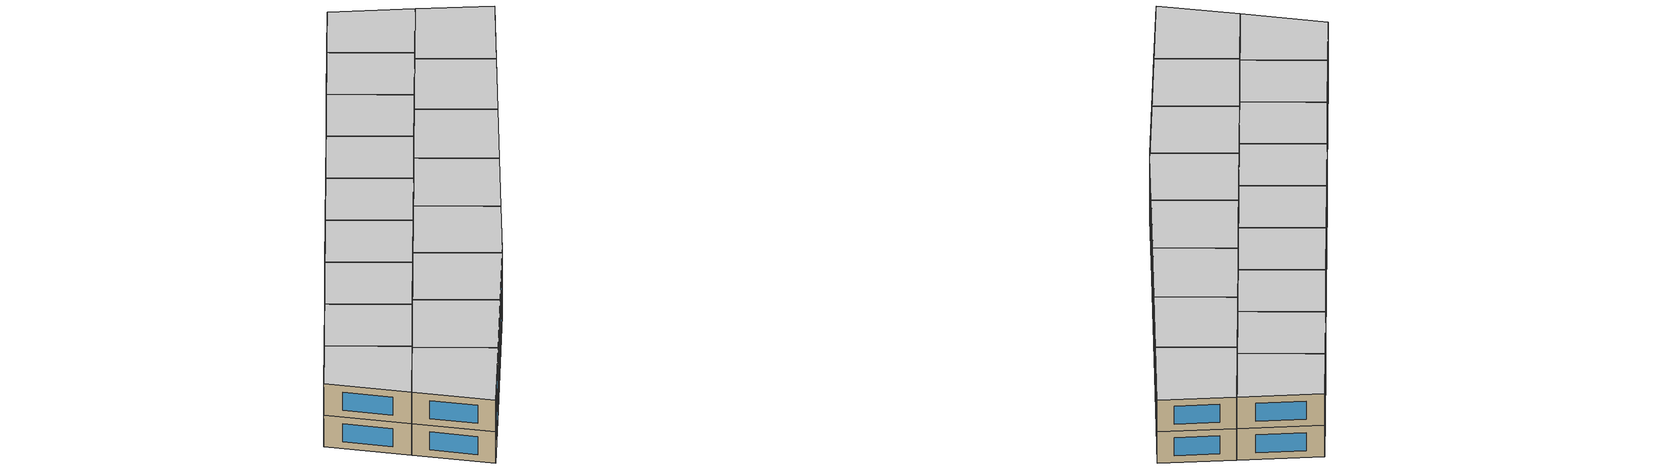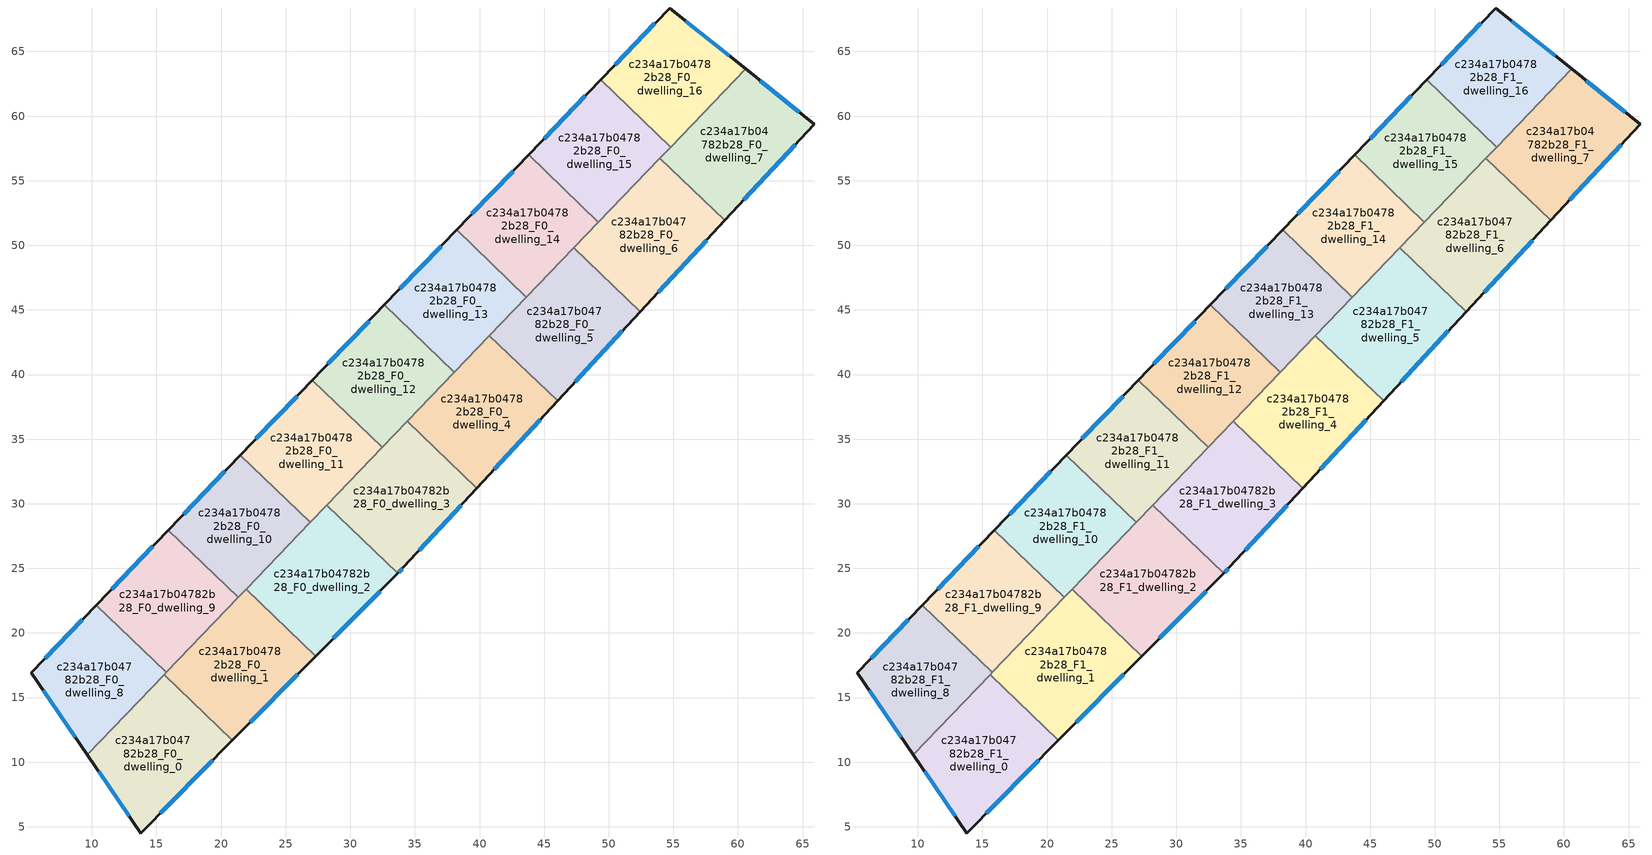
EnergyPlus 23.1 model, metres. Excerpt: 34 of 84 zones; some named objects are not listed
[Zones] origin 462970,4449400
c234a17b04782b28_F0_dwelling_0
 floor ground (EU_floor_Construction): 20.88,11.7 13.79,4.52 9.64,10.59 15.58,16.78 z0
 wall outside (EU_wall_Construction): 9.64,10.59 13.79,4.52 20.88,11.7 z0:3
 wall to c234a17b04782b28_F0_dwelling_1 (EU_wall_Construction): 20.88,11.7 15.58,16.78 z0:3
 wall to c234a17b04782b28_F0_dwelling_8 (EU_wall_Construction): 15.58,16.78 9.64,10.59 z0:3
 window (EU_Window_Construction): 15.31,6.06 19.36,10.16 / 10.53,9.29 12.9,5.82 z0.64:2.36
c234a17b04782b28_F0_dwelling_1
 floor ground (EU_floor_Construction): 27.32,18.21 20.88,11.7 15.58,16.78 21.93,23.39 z0
 wall outside (EU_wall_Construction): 20.88,11.7 27.32,18.21 z0:3
 wall to c234a17b04782b28_F0_dwelling_2 (EU_wall_Construction): 27.32,18.21 21.93,23.39 z0:3
 wall to c234a17b04782b28_F0_dwelling_9 (EU_wall_Construction): 21.33,22.77 15.76,16.96 z0:3
 wall to c234a17b04782b28_F0_dwelling_8 (EU_wall_Construction): 15.76,16.96 15.58,16.78 z0:3
 wall to c234a17b04782b28_F0_dwelling_10 (EU_wall_Construction): 21.93,23.39 21.33,22.77 z0:3
 window (EU_Window_Construction): 22.26,13.09 25.94,16.82 z0.64:2.36
c234a17b04782b28_F0_dwelling_10
 floor ground (EU_floor_Construction): 26.91,28.58 21.33,22.77 15.92,27.96 21.5,33.77 z0
 wall outside (EU_wall_Construction): 21.5,33.77 15.92,27.96 z0:3
 wall to c234a17b04782b28_F0_dwelling_9 (EU_wall_Construction): 15.92,27.96 21.33,22.77 z0:3
 wall to c234a17b04782b28_F0_dwelling_11 (EU_wall_Construction): 26.91,28.58 21.5,33.77 z0:3
 wall to c234a17b04782b28_F0_dwelling_2 (EU_wall_Construction): 21.93,23.39 26.91,28.58 z0:3
 window (EU_Window_Construction): 20.3,32.53 17.12,29.21 z0.64:2.36
c234a17b04782b28_F0_dwelling_11
 floor ground (EU_floor_Construction): 32.48,34.38 26.91,28.58 21.5,33.77 27.07,39.58 z0
 wall outside (EU_wall_Construction): 27.07,39.58 21.5,33.77 z0:3
 wall to c234a17b04782b28_F0_dwelling_12 (EU_wall_Construction): 32.48,34.38 27.07,39.58 z0:3
 wall to c234a17b04782b28_F0_dwelling_3 (EU_wall_Construction): 28.17,29.89 32.48,34.38 z0:3
 wall to c234a17b04782b28_F0_dwelling_2 (EU_wall_Construction): 26.91,28.57 28.17,29.89 z0:3
 window (EU_Window_Construction): 25.88,38.33 22.69,35.01 z0.64:2.36
c234a17b04782b28_F0_dwelling_12
 floor ground (EU_floor_Construction): 38.06,40.19 32.48,34.38 27.07,39.58 32.65,45.38 z0
 wall outside (EU_wall_Construction): 32.65,45.38 27.07,39.58 z0:3
 wall to c234a17b04782b28_F0_dwelling_13 (EU_wall_Construction): 38.06,40.19 32.65,45.38 z0:3
 wall to c234a17b04782b28_F0_dwelling_4 (EU_wall_Construction): 34.4,36.38 38.06,40.19 z0:3
 wall to c234a17b04782b28_F0_dwelling_3 (EU_wall_Construction): 32.48,34.38 34.4,36.38 z0:3
 window (EU_Window_Construction): 31.45,44.14 28.26,40.82 z0.64:2.36
c234a17b04782b28_F0_dwelling_13
 floor ground (EU_floor_Construction): 43.63,45.99 38.06,40.19 32.65,45.38 38.22,51.19 z0
 wall outside (EU_wall_Construction): 38.22,51.19 32.65,45.38 z0:3
 wall to c234a17b04782b28_F0_dwelling_14 (EU_wall_Construction): 43.63,45.99 38.22,51.19 z0:3
 wall to c234a17b04782b28_F0_dwelling_5 (EU_wall_Construction): 40.77,43.01 43.63,45.99 z0:3
 wall to c234a17b04782b28_F0_dwelling_4 (EU_wall_Construction): 38.06,40.19 40.77,43.01 z0:3
 window (EU_Window_Construction): 37.03,49.94 33.84,46.63 z0.64:2.36
c234a17b04782b28_F0_dwelling_14
 floor ground (EU_floor_Construction): 49.21,51.8 43.63,45.99 38.22,51.19 43.79,56.99 z0
 wall outside (EU_wall_Construction): 43.79,56.99 38.22,51.19 z0:3
 wall to c234a17b04782b28_F0_dwelling_15 (EU_wall_Construction): 49.21,51.8 43.79,56.99 z0:3
 wall to c234a17b04782b28_F0_dwelling_6 (EU_wall_Construction): 47.28,49.8 49.21,51.8 z0:3
 wall to c234a17b04782b28_F0_dwelling_5 (EU_wall_Construction): 43.63,45.99 47.28,49.8 z0:3
 window (EU_Window_Construction): 42.6,55.75 39.41,52.43 z0.64:2.36
c234a17b04782b28_F0_dwelling_15
 floor ground (EU_floor_Construction): 54.78,57.61 49.21,51.8 43.79,56.99 49.37,62.8 z0
 wall outside (EU_wall_Construction): 49.37,62.8 43.79,56.99 z0:3
 wall to c234a17b04782b28_F0_dwelling_16 (EU_wall_Construction): 54.78,57.61 49.37,62.8 z0:3
 wall to c234a17b04782b28_F0_dwelling_7 (EU_wall_Construction): 53.96,56.75 54.78,57.61 z0:3
 wall to c234a17b04782b28_F0_dwelling_6 (EU_wall_Construction): 49.21,51.8 53.95,56.75 z0:3
 window (EU_Window_Construction): 48.18,61.56 44.99,58.24 z0.64:2.36
c234a17b04782b28_F0_dwelling_16
 floor ground (EU_floor_Construction): 60.59,63.65 54.78,57.61 49.37,62.8 54.71,68.37 z0
 wall outside (EU_wall_Construction): 60.59,63.65 54.71,68.37 49.37,62.8 z0:3
 wall to c234a17b04782b28_F0_dwelling_7 (EU_wall_Construction): 54.78,57.61 60.59,63.65 z0:3
 window (EU_Window_Construction): 53.57,67.17 50.51,63.99 / 59.33,64.66 55.97,67.36 z0.64:2.36
c234a17b04782b28_F0_dwelling_2
 floor ground (EU_floor_Construction): 33.66,24.62 27.32,18.21 21.93,23.39 28.17,29.89 z0
 wall outside (EU_wall_Construction): 27.32,18.21 33.66,24.62 z0:3
 wall to c234a17b04782b28_F0_dwelling_3 (EU_wall_Construction): 33.66,24.62 28.17,29.89 z0:3
 window (EU_Window_Construction): 28.68,19.59 32.3,23.25 z0.64:2.36
c234a17b04782b28_F0_dwelling_3
 floor ground (EU_floor_Construction): 39.79,31.21 34.11,25.08 33.66,24.62 28.17,29.89 34.4,36.38 z0
 wall outside (EU_wall_Construction): 33.66,24.62 34.11,25.08 39.79,31.21 z0:3
 wall to c234a17b04782b28_F0_dwelling_4 (EU_wall_Construction): 39.79,31.21 34.4,36.38 z0:3
 window (EU_Window_Construction): 33.75,24.72 34.01,24.98 / 35.32,26.39 38.57,29.9 z0.64:2.36
c234a17b04782b28_F0_dwelling_4
 floor ground (EU_floor_Construction): 46.04,37.96 39.79,31.21 34.4,36.38 40.77,43.01 z0
 wall outside (EU_wall_Construction): 39.79,31.21 46.04,37.96 z0:3
 wall to c234a17b04782b28_F0_dwelling_5 (EU_wall_Construction): 46.04,37.96 40.77,43.01 z0:3
 window (EU_Window_Construction): 41.13,32.65 44.7,36.51 z0.64:2.36
c234a17b04782b28_F0_dwelling_5
 floor ground (EU_floor_Construction): 52.43,44.86 46.04,37.96 40.77,43.01 47.28,49.8 z0
 wall outside (EU_wall_Construction): 46.04,37.96 52.43,44.86 z0:3
 wall to c234a17b04782b28_F0_dwelling_6 (EU_wall_Construction): 52.43,44.86 47.28,49.8 z0:3
 window (EU_Window_Construction): 47.41,39.43 51.06,43.38 z0.64:2.36
c234a17b04782b28_F0_dwelling_6
 floor ground (EU_floor_Construction): 58.98,51.92 52.43,44.86 47.28,49.8 53.96,56.75 z0
 wall outside (EU_wall_Construction): 52.43,44.86 58.98,51.92 z0:3
 wall to c234a17b04782b28_F0_dwelling_7 (EU_wall_Construction): 58.98,51.92 53.96,56.75 z0:3
 window (EU_Window_Construction): 53.83,46.37 57.58,50.41 z0.64:2.36
c234a17b04782b28_F0_dwelling_7
 floor ground (EU_floor_Construction): 65.9,59.39 58.98,51.92 53.96,56.75 60.59,63.65 z0
 wall outside (EU_wall_Construction): 58.98,51.92 65.9,59.39 60.59,63.65 z0:3
 window (EU_Window_Construction): 64.76,60.3 61.72,62.74 / 60.46,53.52 64.42,57.79 z0.64:2.36
c234a17b04782b28_F0_dwelling_8
 floor ground (EU_floor_Construction): 15.76,16.96 9.64,10.59 5.31,16.92 10.35,22.16 z0
 wall outside (EU_wall_Construction): 10.35,22.16 5.31,16.92 9.64,10.59 z0:3
 wall to c234a17b04782b28_F0_dwelling_9 (EU_wall_Construction): 15.76,16.96 10.35,22.16 z0:3
 window (EU_Window_Construction): 6.24,15.56 8.71,11.95 / 9.27,21.03 6.39,18.04 z0.64:2.36
c234a17b04782b28_F0_dwelling_9
 floor ground (EU_floor_Construction): 21.33,22.77 15.76,16.96 10.35,22.16 15.92,27.96 z0
 wall outside (EU_wall_Construction): 15.92,27.96 10.35,22.16 z0:3
 window (EU_Window_Construction): 14.73,26.72 11.54,23.4 z0.64:2.36
c234a17b04782b28_F1_dwelling_0
 floor to c234a17b04782b28_F0_dwelling_0 (EU_floor_Construction): 20.88,11.7 13.79,4.52 9.64,10.59 15.58,16.78 z3
 wall outside (EU_wall_Construction): 9.64,10.59 13.79,4.52 20.88,11.7 z3:6
 wall to c234a17b04782b28_F1_dwelling_1 (EU_wall_Construction): 20.88,11.7 15.58,16.78 z3:6
 wall to c234a17b04782b28_F1_dwelling_8 (EU_wall_Construction): 15.58,16.78 9.64,10.59 z3:6
 window (EU_Window_Construction): 15.31,6.06 19.36,10.16 / 10.53,9.29 12.9,5.82 z3.64:5.36
 ceiling to c234a17b04782b28_F2_dwelling_0 (EU_floor_Construction): 13.79,4.52 20.88,11.7 15.58,16.78 9.64,10.59 z6
c234a17b04782b28_F1_dwelling_1
 floor to c234a17b04782b28_F0_dwelling_1 (EU_floor_Construction): 27.32,18.21 20.88,11.7 15.58,16.78 21.93,23.39 z3
 wall outside (EU_wall_Construction): 20.88,11.7 27.32,18.21 z3:6
 wall to c234a17b04782b28_F1_dwelling_2 (EU_wall_Construction): 27.32,18.21 21.93,23.39 z3:6
 wall to c234a17b04782b28_F1_dwelling_9 (EU_wall_Construction): 21.33,22.77 15.76,16.96 z3:6
 wall to c234a17b04782b28_F1_dwelling_8 (EU_wall_Construction): 15.76,16.96 15.58,16.78 z3:6
 wall to c234a17b04782b28_F1_dwelling_10 (EU_wall_Construction): 21.93,23.39 21.33,22.77 z3:6
 window (EU_Window_Construction): 22.26,13.09 25.94,16.82 z3.64:5.36
 ceiling to c234a17b04782b28_F2_dwelling_1 (EU_floor_Construction): 20.88,11.7 27.32,18.21 21.93,23.39 15.58,16.78 z6
c234a17b04782b28_F1_dwelling_10
 floor to c234a17b04782b28_F0_dwelling_10 (EU_floor_Construction): 26.91,28.58 21.33,22.77 15.92,27.96 21.5,33.77 z3
 wall outside (EU_wall_Construction): 21.5,33.77 15.92,27.96 z3:6
 wall to c234a17b04782b28_F1_dwelling_9 (EU_wall_Construction): 15.92,27.96 21.33,22.77 z3:6
 wall to c234a17b04782b28_F1_dwelling_11 (EU_wall_Construction): 26.91,28.58 21.5,33.77 z3:6
 wall to c234a17b04782b28_F1_dwelling_2 (EU_wall_Construction): 21.93,23.39 26.91,28.58 z3:6
 window (EU_Window_Construction): 20.3,32.53 17.12,29.21 z3.64:5.36
 ceiling to c234a17b04782b28_F2_dwelling_10 (EU_floor_Construction): 21.33,22.77 26.91,28.58 21.5,33.77 15.92,27.96 z6
c234a17b04782b28_F1_dwelling_11
 floor to c234a17b04782b28_F0_dwelling_11 (EU_floor_Construction): 32.48,34.38 26.91,28.58 21.5,33.77 27.07,39.58 z3
 wall outside (EU_wall_Construction): 27.07,39.58 21.5,33.77 z3:6
 wall to c234a17b04782b28_F1_dwelling_12 (EU_wall_Construction): 32.48,34.38 27.07,39.58 z3:6
 wall to c234a17b04782b28_F1_dwelling_3 (EU_wall_Construction): 28.17,29.89 32.48,34.38 z3:6
 wall to c234a17b04782b28_F1_dwelling_2 (EU_wall_Construction): 26.91,28.57 28.17,29.89 z3:6
 window (EU_Window_Construction): 25.88,38.33 22.69,35.01 z3.64:5.36
 ceiling to c234a17b04782b28_F2_dwelling_11 (EU_floor_Construction): 26.91,28.58 32.48,34.38 27.07,39.58 21.5,33.77 z6
c234a17b04782b28_F1_dwelling_12
 floor to c234a17b04782b28_F0_dwelling_12 (EU_floor_Construction): 38.06,40.19 32.48,34.38 27.07,39.58 32.65,45.38 z3
 wall outside (EU_wall_Construction): 32.65,45.38 27.07,39.58 z3:6
 wall to c234a17b04782b28_F1_dwelling_13 (EU_wall_Construction): 38.06,40.19 32.65,45.38 z3:6
 wall to c234a17b04782b28_F1_dwelling_4 (EU_wall_Construction): 34.4,36.38 38.06,40.19 z3:6
 wall to c234a17b04782b28_F1_dwelling_3 (EU_wall_Construction): 32.48,34.38 34.4,36.38 z3:6
 window (EU_Window_Construction): 31.45,44.14 28.26,40.82 z3.64:5.36
 ceiling to c234a17b04782b28_F2_dwelling_12 (EU_floor_Construction): 32.48,34.38 38.06,40.19 32.65,45.38 27.07,39.58 z6
c234a17b04782b28_F1_dwelling_13
 floor to c234a17b04782b28_F0_dwelling_13 (EU_floor_Construction): 43.63,45.99 38.06,40.19 32.65,45.38 38.22,51.19 z3
 wall outside (EU_wall_Construction): 38.22,51.19 32.65,45.38 z3:6
 wall to c234a17b04782b28_F1_dwelling_14 (EU_wall_Construction): 43.63,45.99 38.22,51.19 z3:6
 wall to c234a17b04782b28_F1_dwelling_5 (EU_wall_Construction): 40.77,43.01 43.63,45.99 z3:6
 wall to c234a17b04782b28_F1_dwelling_4 (EU_wall_Construction): 38.06,40.19 40.77,43.01 z3:6
 window (EU_Window_Construction): 37.03,49.94 33.84,46.63 z3.64:5.36
 ceiling to c234a17b04782b28_F2_dwelling_13 (EU_floor_Construction): 38.06,40.19 43.63,45.99 38.22,51.19 32.65,45.38 z6
c234a17b04782b28_F1_dwelling_14
 floor to c234a17b04782b28_F0_dwelling_14 (EU_floor_Construction): 49.21,51.8 43.63,45.99 38.22,51.19 43.79,56.99 z3
 wall outside (EU_wall_Construction): 43.79,56.99 38.22,51.19 z3:6
 wall to c234a17b04782b28_F1_dwelling_15 (EU_wall_Construction): 49.21,51.8 43.79,56.99 z3:6
 wall to c234a17b04782b28_F1_dwelling_6 (EU_wall_Construction): 47.28,49.8 49.21,51.8 z3:6
 wall to c234a17b04782b28_F1_dwelling_5 (EU_wall_Construction): 43.63,45.99 47.28,49.8 z3:6
 window (EU_Window_Construction): 42.6,55.75 39.41,52.43 z3.64:5.36
 ceiling to c234a17b04782b28_F2_dwelling_14 (EU_floor_Construction): 43.63,45.99 49.21,51.8 43.79,56.99 38.22,51.19 z6
c234a17b04782b28_F1_dwelling_15
 floor to c234a17b04782b28_F0_dwelling_15 (EU_floor_Construction): 54.78,57.61 49.21,51.8 43.79,56.99 49.37,62.8 z3
 wall outside (EU_wall_Construction): 49.37,62.8 43.79,56.99 z3:6
 wall to c234a17b04782b28_F1_dwelling_16 (EU_wall_Construction): 54.78,57.61 49.37,62.8 z3:6
 wall to c234a17b04782b28_F1_dwelling_7 (EU_wall_Construction): 53.96,56.75 54.78,57.61 z3:6
 wall to c234a17b04782b28_F1_dwelling_6 (EU_wall_Construction): 49.21,51.8 53.95,56.75 z3:6
 window (EU_Window_Construction): 48.18,61.56 44.99,58.24 z3.64:5.36
 ceiling to c234a17b04782b28_F2_dwelling_15 (EU_floor_Construction): 49.21,51.8 54.78,57.61 49.37,62.8 43.79,56.99 z6
c234a17b04782b28_F1_dwelling_16
 floor to c234a17b04782b28_F0_dwelling_16 (EU_floor_Construction): 60.59,63.65 54.78,57.61 49.37,62.8 54.71,68.37 z3
 wall outside (EU_wall_Construction): 60.59,63.65 54.71,68.37 49.37,62.8 z3:6
 wall to c234a17b04782b28_F1_dwelling_7 (EU_wall_Construction): 54.78,57.61 60.59,63.65 z3:6
 window (EU_Window_Construction): 53.57,67.17 50.51,63.99 / 59.33,64.66 55.97,67.36 z3.64:5.36
 ceiling to c234a17b04782b28_F2_dwelling_16 (EU_floor_Construction): 54.78,57.61 60.59,63.65 54.71,68.37 49.37,62.8 z6
c234a17b04782b28_F1_dwelling_2
 floor to c234a17b04782b28_F0_dwelling_2 (EU_floor_Construction): 33.66,24.62 27.32,18.21 21.93,23.39 28.17,29.89 z3
 wall outside (EU_wall_Construction): 27.32,18.21 33.66,24.62 z3:6
 wall to c234a17b04782b28_F1_dwelling_3 (EU_wall_Construction): 33.66,24.62 28.17,29.89 z3:6
 window (EU_Window_Construction): 28.68,19.59 32.3,23.25 z3.64:5.36
 ceiling to c234a17b04782b28_F2_dwelling_2 (EU_floor_Construction): 27.32,18.21 33.66,24.62 28.17,29.89 21.93,23.39 z6
c234a17b04782b28_F1_dwelling_3
 floor to c234a17b04782b28_F0_dwelling_3 (EU_floor_Construction): 39.79,31.21 34.11,25.08 33.66,24.62 28.17,29.89 34.4,36.38 z3
 wall outside (EU_wall_Construction): 33.66,24.62 34.11,25.08 39.79,31.21 z3:6
 wall to c234a17b04782b28_F1_dwelling_4 (EU_wall_Construction): 39.79,31.21 34.4,36.38 z3:6
 window (EU_Window_Construction): 33.75,24.72 34.01,24.98 / 35.32,26.39 38.57,29.9 z3.64:5.36
 ceiling to c234a17b04782b28_F2_dwelling_3 (EU_floor_Construction): 34.11,25.08 39.79,31.21 34.4,36.38 28.17,29.89 33.66,24.62 z6
c234a17b04782b28_F1_dwelling_4
 floor to c234a17b04782b28_F0_dwelling_4 (EU_floor_Construction): 46.04,37.96 39.79,31.21 34.4,36.38 40.77,43.01 z3
 wall outside (EU_wall_Construction): 39.79,31.21 46.04,37.96 z3:6
 wall to c234a17b04782b28_F1_dwelling_5 (EU_wall_Construction): 46.04,37.96 40.77,43.01 z3:6
 window (EU_Window_Construction): 41.13,32.65 44.7,36.51 z3.64:5.36
 ceiling to c234a17b04782b28_F2_dwelling_4 (EU_floor_Construction): 39.79,31.21 46.04,37.96 40.77,43.01 34.4,36.38 z6
c234a17b04782b28_F1_dwelling_5
 floor to c234a17b04782b28_F0_dwelling_5 (EU_floor_Construction): 52.43,44.86 46.04,37.96 40.77,43.01 47.28,49.8 z3
 wall outside (EU_wall_Construction): 46.04,37.96 52.43,44.86 z3:6
 wall to c234a17b04782b28_F1_dwelling_6 (EU_wall_Construction): 52.43,44.86 47.28,49.8 z3:6
 window (EU_Window_Construction): 47.41,39.43 51.06,43.38 z3.64:5.36
 ceiling to c234a17b04782b28_F2_dwelling_5 (EU_floor_Construction): 46.04,37.96 52.43,44.86 47.28,49.8 40.77,43.01 z6
c234a17b04782b28_F1_dwelling_6
 floor to c234a17b04782b28_F0_dwelling_6 (EU_floor_Construction): 58.98,51.92 52.43,44.86 47.28,49.8 53.96,56.75 z3
 wall outside (EU_wall_Construction): 52.43,44.86 58.98,51.92 z3:6
 wall to c234a17b04782b28_F1_dwelling_7 (EU_wall_Construction): 58.98,51.92 53.96,56.75 z3:6
 window (EU_Window_Construction): 53.83,46.37 57.58,50.41 z3.64:5.36
 ceiling to c234a17b04782b28_F2_dwelling_6 (EU_floor_Construction): 52.43,44.86 58.98,51.92 53.96,56.75 47.28,49.8 z6
c234a17b04782b28_F1_dwelling_7
 floor to c234a17b04782b28_F0_dwelling_7 (EU_floor_Construction): 65.9,59.39 58.98,51.92 53.96,56.75 60.59,63.65 z3
 wall outside (EU_wall_Construction): 58.98,51.92 65.9,59.39 60.59,63.65 z3:6
 window (EU_Window_Construction): 64.76,60.3 61.72,62.74 / 60.46,53.52 64.42,57.79 z3.64:5.36
 ceiling to c234a17b04782b28_F2_dwelling_7 (EU_floor_Construction): 58.98,51.92 65.9,59.39 60.59,63.65 53.96,56.75 z6
c234a17b04782b28_F1_dwelling_8
 floor to c234a17b04782b28_F0_dwelling_8 (EU_floor_Construction): 15.76,16.96 9.64,10.59 5.31,16.92 10.35,22.16 z3
 wall outside (EU_wall_Construction): 10.35,22.16 5.31,16.92 9.64,10.59 z3:6
 wall to c234a17b04782b28_F1_dwelling_9 (EU_wall_Construction): 15.76,16.96 10.35,22.16 z3:6
 window (EU_Window_Construction): 6.24,15.56 8.71,11.95 / 9.27,21.03 6.39,18.04 z3.64:5.36
 ceiling to c234a17b04782b28_F2_dwelling_8 (EU_floor_Construction): 9.64,10.59 15.76,16.96 10.35,22.16 5.31,16.92 z6
c234a17b04782b28_F1_dwelling_9
 floor to c234a17b04782b28_F0_dwelling_9 (EU_floor_Construction): 21.33,22.77 15.76,16.96 10.35,22.16 15.92,27.96 z3
 wall outside (EU_wall_Construction): 15.92,27.96 10.35,22.16 z3:6
 window (EU_Window_Construction): 14.73,26.72 11.54,23.4 z3.64:5.36
 ceiling to c234a17b04782b28_F2_dwelling_9 (EU_floor_Construction): 15.76,16.96 21.33,22.77 15.92,27.96 10.35,22.16 z6
[Building]
EU S2 Campaign: North Axis=0; Terrain=City; Solar Distribution=FullExterior
[Site:Location]
Yerevan-Zvartnots.Intl.AP: Latitude=40.15; Longitude=44.383; Time Zone=4; Elevation=854
[SizingPeriod:WeatherFileDays]
AnnualSizingPeriod: Begin Month=1; Begin Day of Month=1; End Month=12; End Day of Month=31; Day of Week for Start Day=Monday; Use Weather File Daylight Saving Period=No; Use Weather File Rain and Snow Indicators=No
[MATERIAL]
EU_InternalMass_Material: Roughness=MediumRough; Thickness=0.1; Conductivity=1; Density=1800; Specific Heat=900; Thermal Absorptance=0.9; Solar Absorptance=0.7; Visible Absorptance=0.7
[MATERIAL:NOMASS] Roughness=MediumRough; Thermal Absorptance=0.9; Solar Absorptance=0.7; Visible Absorptance=0.7
Name | Thermal Resistance
EU_wall_NoMass | 1.05043
EU_floor_NoMass | 0.478065
[WINDOWMATERIAL:SIMPLEGLAZINGSYSTEM]
EU_Window_SimpleGlazing: UFactor=2.5566; Solar Heat Gain Coefficient=0.75; Visible Transmittance=0.75
[CONSTRUCTION]
EU_wall_Construction: EU_wall_NoMass
EU_floor_Construction: EU_floor_NoMass
EU_Window_Construction: EU_Window_SimpleGlazing
EU_InternalMass_Construction: EU_InternalMass_Material
[ZONE] Type=1; Multiplier=1; Ceiling Height=autocalculate; Floor Area=autocalculate; Part of Total Floor Area=Yes
Name | Volume
c234a17b04782b28_F0_dwelling_0; c234a17b04782b28_F1_dwelling_0 | 203.754
c234a17b04782b28_F0_dwelling_1; c234a17b04782b28_F1_dwelling_1 | 203.744
c234a17b04782b28_F0_dwelling_10; c234a17b04782b28_F1_dwelling_10; c234a17b04782b28_F0_dwelling_15; c234a17b04782b28_F1_dwelling_15 | 181.117
c234a17b04782b28_F0_dwelling_11; c234a17b04782b28_F1_dwelling_11; c234a17b04782b28_F0_dwelling_12; c234a17b04782b28_F1_dwelling_12 | 181.118
c234a17b04782b28_F0_dwelling_13; c234a17b04782b28_F1_dwelling_13 | 181.135
c234a17b04782b28_F0_dwelling_14; c234a17b04782b28_F1_dwelling_14; c234a17b04782b28_F0_dwelling_9; c234a17b04782b28_F1_dwelling_9 | 181.119
c234a17b04782b28_F0_dwelling_16; c234a17b04782b28_F1_dwelling_16; c234a17b04782b28_F0_dwelling_8; c234a17b04782b28_F1_dwelling_8 | 181.127
c234a17b04782b28_F0_dwelling_2; c234a17b04782b28_F1_dwelling_2 | 203.778
c234a17b04782b28_F0_dwelling_3; c234a17b04782b28_F1_dwelling_3 | 203.737
c234a17b04782b28_F0_dwelling_4; c234a17b04782b28_F1_dwelling_4 | 203.74
c234a17b04782b28_F0_dwelling_5; c234a17b04782b28_F1_dwelling_5 | 203.725
c234a17b04782b28_F0_dwelling_6; c234a17b04782b28_F1_dwelling_6 | 203.745
c234a17b04782b28_F0_dwelling_7; c234a17b04782b28_F1_dwelling_7 | 203.758
[INTERNALMASS] Construction=EU_InternalMass_Construction
Name | Zone or ZoneList | Surface Area
c234a17b04782b28_F0_dwelling_0_EU_InternalMass | c234a17b04782b28_F0_dwelling_0 | 67.9181
c234a17b04782b28_F0_dwelling_1_EU_InternalMass | c234a17b04782b28_F0_dwelling_1 | 67.9149
c234a17b04782b28_F0_dwelling_2_EU_InternalMass | c234a17b04782b28_F0_dwelling_2 | 67.9259
c234a17b04782b28_F0_dwelling_3_EU_InternalMass | c234a17b04782b28_F0_dwelling_3 | 67.9124
c234a17b04782b28_F0_dwelling_4_EU_InternalMass | c234a17b04782b28_F0_dwelling_4 | 67.9133
c234a17b04782b28_F0_dwelling_5_EU_InternalMass | c234a17b04782b28_F0_dwelling_5 | 67.9083
c234a17b04782b28_F0_dwelling_6_EU_InternalMass | c234a17b04782b28_F0_dwelling_6 | 67.9153
c234a17b04782b28_F0_dwelling_7_EU_InternalMass | c234a17b04782b28_F0_dwelling_7 | 67.9191
c234a17b04782b28_F0_dwelling_8_EU_InternalMass | c234a17b04782b28_F0_dwelling_8 | 60.3756
c234a17b04782b28_F0_dwelling_9_EU_InternalMass | c234a17b04782b28_F0_dwelling_9 | 60.3729
c234a17b04782b28_F0_dwelling_10_EU_InternalMass | c234a17b04782b28_F0_dwelling_10 | 60.3725
c234a17b04782b28_F0_dwelling_11_EU_InternalMass | c234a17b04782b28_F0_dwelling_11 | 60.3725
c234a17b04782b28_F0_dwelling_12_EU_InternalMass | c234a17b04782b28_F0_dwelling_12 | 60.3729
c234a17b04782b28_F0_dwelling_13_EU_InternalMass | c234a17b04782b28_F0_dwelling_13 | 60.3784
c234a17b04782b28_F0_dwelling_14_EU_InternalMass | c234a17b04782b28_F0_dwelling_14 | 60.3729
c234a17b04782b28_F0_dwelling_15_EU_InternalMass | c234a17b04782b28_F0_dwelling_15 | 60.3726
c234a17b04782b28_F0_dwelling_16_EU_InternalMass | c234a17b04782b28_F0_dwelling_16 | 60.3758
c234a17b04782b28_F1_dwelling_0_EU_InternalMass | c234a17b04782b28_F1_dwelling_0 | 67.9181
c234a17b04782b28_F1_dwelling_1_EU_InternalMass | c234a17b04782b28_F1_dwelling_1 | 67.9149
c234a17b04782b28_F1_dwelling_2_EU_InternalMass | c234a17b04782b28_F1_dwelling_2 | 67.9259
c234a17b04782b28_F1_dwelling_3_EU_InternalMass | c234a17b04782b28_F1_dwelling_3 | 67.9124
c234a17b04782b28_F1_dwelling_4_EU_InternalMass | c234a17b04782b28_F1_dwelling_4 | 67.9133
c234a17b04782b28_F1_dwelling_5_EU_InternalMass | c234a17b04782b28_F1_dwelling_5 | 67.9083
c234a17b04782b28_F1_dwelling_6_EU_InternalMass | c234a17b04782b28_F1_dwelling_6 | 67.9153
c234a17b04782b28_F1_dwelling_7_EU_InternalMass | c234a17b04782b28_F1_dwelling_7 | 67.9191
c234a17b04782b28_F1_dwelling_8_EU_InternalMass | c234a17b04782b28_F1_dwelling_8 | 60.3756
c234a17b04782b28_F1_dwelling_9_EU_InternalMass | c234a17b04782b28_F1_dwelling_9 | 60.3729
c234a17b04782b28_F1_dwelling_10_EU_InternalMass | c234a17b04782b28_F1_dwelling_10 | 60.3725
c234a17b04782b28_F1_dwelling_11_EU_InternalMass | c234a17b04782b28_F1_dwelling_11 | 60.3725
c234a17b04782b28_F1_dwelling_12_EU_InternalMass | c234a17b04782b28_F1_dwelling_12 | 60.3729
c234a17b04782b28_F1_dwelling_13_EU_InternalMass | c234a17b04782b28_F1_dwelling_13 | 60.3784
c234a17b04782b28_F1_dwelling_14_EU_InternalMass | c234a17b04782b28_F1_dwelling_14 | 60.3729
c234a17b04782b28_F1_dwelling_15_EU_InternalMass | c234a17b04782b28_F1_dwelling_15 | 60.3726
c234a17b04782b28_F1_dwelling_16_EU_InternalMass | c234a17b04782b28_F1_dwelling_16 | 60.3758
[OTHEREQUIPMENT] Fuel Type=Electricity; Design Level Calculation Method=Watts/Area; Power per Zone Floor Area=1; Fraction Latent=0; Fraction Radiant=0; Fraction Lost=0; Carbon Dioxide Generation Rate=0; EndUse Subcategory=EU_Step8_InternalGains
Name | Zone or ZoneList or Space or SpaceList | Schedule
EU_Step8_InternalGain_c234a17b04782b28_F0_dwelling_0_f000 | c234a17b04782b28_F0_dwelling_0 | EU_Step8_GainSchedule_c234a17b04782b28_F0_dwelling_0_f000
EU_Step8_InternalGain_c234a17b04782b28_F0_dwelling_1_f000 | c234a17b04782b28_F0_dwelling_1 | EU_Step8_GainSchedule_c234a17b04782b28_F0_dwelling_1_f000
EU_Step8_InternalGain_c234a17b04782b28_F0_dwelling_2_f000 | c234a17b04782b28_F0_dwelling_2 | EU_Step8_GainSchedule_c234a17b04782b28_F0_dwelling_2_f000
EU_Step8_InternalGain_c234a17b04782b28_F0_dwelling_3_f000 | c234a17b04782b28_F0_dwelling_3 | EU_Step8_GainSchedule_c234a17b04782b28_F0_dwelling_3_f000
EU_Step8_InternalGain_c234a17b04782b28_F0_dwelling_4_f000 | c234a17b04782b28_F0_dwelling_4 | EU_Step8_GainSchedule_c234a17b04782b28_F0_dwelling_4_f000
EU_Step8_InternalGain_c234a17b04782b28_F0_dwelling_5_f000 | c234a17b04782b28_F0_dwelling_5 | EU_Step8_GainSchedule_c234a17b04782b28_F0_dwelling_5_f000
EU_Step8_InternalGain_c234a17b04782b28_F0_dwelling_6_f000 | c234a17b04782b28_F0_dwelling_6 | EU_Step8_GainSchedule_c234a17b04782b28_F0_dwelling_6_f000
EU_Step8_InternalGain_c234a17b04782b28_F0_dwelling_7_f000 | c234a17b04782b28_F0_dwelling_7 | EU_Step8_GainSchedule_c234a17b04782b28_F0_dwelling_7_f000
EU_Step8_InternalGain_c234a17b04782b28_F0_dwelling_8_f000 | c234a17b04782b28_F0_dwelling_8 | EU_Step8_GainSchedule_c234a17b04782b28_F0_dwelling_8_f000
EU_Step8_InternalGain_c234a17b04782b28_F0_dwelling_9_f000 | c234a17b04782b28_F0_dwelling_9 | EU_Step8_GainSchedule_c234a17b04782b28_F0_dwelling_9_f000
EU_Step8_InternalGain_c234a17b04782b28_F0_dwelling_10_f000 | c234a17b04782b28_F0_dwelling_10 | EU_Step8_GainSchedule_c234a17b04782b28_F0_dwelling_10_f000
EU_Step8_InternalGain_c234a17b04782b28_F0_dwelling_11_f000 | c234a17b04782b28_F0_dwelling_11 | EU_Step8_GainSchedule_c234a17b04782b28_F0_dwelling_11_f000
EU_Step8_InternalGain_c234a17b04782b28_F0_dwelling_12_f000 | c234a17b04782b28_F0_dwelling_12 | EU_Step8_GainSchedule_c234a17b04782b28_F0_dwelling_12_f000
EU_Step8_InternalGain_c234a17b04782b28_F0_dwelling_13_f000 | c234a17b04782b28_F0_dwelling_13 | EU_Step8_GainSchedule_c234a17b04782b28_F0_dwelling_13_f000
EU_Step8_InternalGain_c234a17b04782b28_F0_dwelling_14_f000 | c234a17b04782b28_F0_dwelling_14 | EU_Step8_GainSchedule_c234a17b04782b28_F0_dwelling_14_f000
EU_Step8_InternalGain_c234a17b04782b28_F0_dwelling_15_f000 | c234a17b04782b28_F0_dwelling_15 | EU_Step8_GainSchedule_c234a17b04782b28_F0_dwelling_15_f000
EU_Step8_InternalGain_c234a17b04782b28_F0_dwelling_16_f000 | c234a17b04782b28_F0_dwelling_16 | EU_Step8_GainSchedule_c234a17b04782b28_F0_dwelling_16_f000
EU_Step8_InternalGain_c234a17b04782b28_F1_dwelling_0_f000 | c234a17b04782b28_F1_dwelling_0 | EU_Step8_GainSchedule_c234a17b04782b28_F1_dwelling_0_f000
EU_Step8_InternalGain_c234a17b04782b28_F1_dwelling_1_f000 | c234a17b04782b28_F1_dwelling_1 | EU_Step8_GainSchedule_c234a17b04782b28_F1_dwelling_1_f000
EU_Step8_InternalGain_c234a17b04782b28_F1_dwelling_2_f000 | c234a17b04782b28_F1_dwelling_2 | EU_Step8_GainSchedule_c234a17b04782b28_F1_dwelling_2_f000
EU_Step8_InternalGain_c234a17b04782b28_F1_dwelling_3_f000 | c234a17b04782b28_F1_dwelling_3 | EU_Step8_GainSchedule_c234a17b04782b28_F1_dwelling_3_f000
EU_Step8_InternalGain_c234a17b04782b28_F1_dwelling_4_f000 | c234a17b04782b28_F1_dwelling_4 | EU_Step8_GainSchedule_c234a17b04782b28_F1_dwelling_4_f000
EU_Step8_InternalGain_c234a17b04782b28_F1_dwelling_5_f000 | c234a17b04782b28_F1_dwelling_5 | EU_Step8_GainSchedule_c234a17b04782b28_F1_dwelling_5_f000
EU_Step8_InternalGain_c234a17b04782b28_F1_dwelling_6_f000 | c234a17b04782b28_F1_dwelling_6 | EU_Step8_GainSchedule_c234a17b04782b28_F1_dwelling_6_f000
EU_Step8_InternalGain_c234a17b04782b28_F1_dwelling_7_f000 | c234a17b04782b28_F1_dwelling_7 | EU_Step8_GainSchedule_c234a17b04782b28_F1_dwelling_7_f000
EU_Step8_InternalGain_c234a17b04782b28_F1_dwelling_8_f000 | c234a17b04782b28_F1_dwelling_8 | EU_Step8_GainSchedule_c234a17b04782b28_F1_dwelling_8_f000
EU_Step8_InternalGain_c234a17b04782b28_F1_dwelling_9_f000 | c234a17b04782b28_F1_dwelling_9 | EU_Step8_GainSchedule_c234a17b04782b28_F1_dwelling_9_f000
EU_Step8_InternalGain_c234a17b04782b28_F1_dwelling_10_f000 | c234a17b04782b28_F1_dwelling_10 | EU_Step8_GainSchedule_c234a17b04782b28_F1_dwelling_10_f000
EU_Step8_InternalGain_c234a17b04782b28_F1_dwelling_11_f000 | c234a17b04782b28_F1_dwelling_11 | EU_Step8_GainSchedule_c234a17b04782b28_F1_dwelling_11_f000
EU_Step8_InternalGain_c234a17b04782b28_F1_dwelling_12_f000 | c234a17b04782b28_F1_dwelling_12 | EU_Step8_GainSchedule_c234a17b04782b28_F1_dwelling_12_f000
EU_Step8_InternalGain_c234a17b04782b28_F1_dwelling_13_f000 | c234a17b04782b28_F1_dwelling_13 | EU_Step8_GainSchedule_c234a17b04782b28_F1_dwelling_13_f000
EU_Step8_InternalGain_c234a17b04782b28_F1_dwelling_14_f000 | c234a17b04782b28_F1_dwelling_14 | EU_Step8_GainSchedule_c234a17b04782b28_F1_dwelling_14_f000
EU_Step8_InternalGain_c234a17b04782b28_F1_dwelling_15_f000 | c234a17b04782b28_F1_dwelling_15 | EU_Step8_GainSchedule_c234a17b04782b28_F1_dwelling_15_f000
EU_Step8_InternalGain_c234a17b04782b28_F1_dwelling_16_f000 | c234a17b04782b28_F1_dwelling_16 | EU_Step8_GainSchedule_c234a17b04782b28_F1_dwelling_16_f000
[ZONEVENTILATION:DESIGNFLOWRATE] Schedule=EU_AlwaysOn; Design Flow Rate Calculation Method=AirChanges/Hour; Air Changes per Hour=0.557805; Ventilation Type=Natural; Fan Pressure Rise=0; Fan Total Efficiency=1; Constant Term Coefficient=1; Temperature Term Coefficient=0; Velocity Term Coefficient=0; Velocity Squared Term Coefficient=0; Minimum Indoor Temperature=-100; Maximum Indoor Temperature=100; Delta Temperature=-100; Minimum Outdoor Temperature=-100; Maximum Outdoor Temperature=100; Maximum Wind Speed=40
Name | Zone or ZoneList or Space or SpaceList
EU_ConstantAir_c234a17b04782b28_F0_dwelling_0 | c234a17b04782b28_F0_dwelling_0
EU_ConstantAir_c234a17b04782b28_F0_dwelling_1 | c234a17b04782b28_F0_dwelling_1
EU_ConstantAir_c234a17b04782b28_F0_dwelling_2 | c234a17b04782b28_F0_dwelling_2
EU_ConstantAir_c234a17b04782b28_F0_dwelling_3 | c234a17b04782b28_F0_dwelling_3
EU_ConstantAir_c234a17b04782b28_F0_dwelling_4 | c234a17b04782b28_F0_dwelling_4
EU_ConstantAir_c234a17b04782b28_F0_dwelling_5 | c234a17b04782b28_F0_dwelling_5
EU_ConstantAir_c234a17b04782b28_F0_dwelling_6 | c234a17b04782b28_F0_dwelling_6
EU_ConstantAir_c234a17b04782b28_F0_dwelling_7 | c234a17b04782b28_F0_dwelling_7
EU_ConstantAir_c234a17b04782b28_F0_dwelling_8 | c234a17b04782b28_F0_dwelling_8
EU_ConstantAir_c234a17b04782b28_F0_dwelling_9 | c234a17b04782b28_F0_dwelling_9
EU_ConstantAir_c234a17b04782b28_F0_dwelling_10 | c234a17b04782b28_F0_dwelling_10
EU_ConstantAir_c234a17b04782b28_F0_dwelling_11 | c234a17b04782b28_F0_dwelling_11
EU_ConstantAir_c234a17b04782b28_F0_dwelling_12 | c234a17b04782b28_F0_dwelling_12
EU_ConstantAir_c234a17b04782b28_F0_dwelling_13 | c234a17b04782b28_F0_dwelling_13
EU_ConstantAir_c234a17b04782b28_F0_dwelling_14 | c234a17b04782b28_F0_dwelling_14
EU_ConstantAir_c234a17b04782b28_F0_dwelling_15 | c234a17b04782b28_F0_dwelling_15
EU_ConstantAir_c234a17b04782b28_F0_dwelling_16 | c234a17b04782b28_F0_dwelling_16
EU_ConstantAir_c234a17b04782b28_F1_dwelling_0 | c234a17b04782b28_F1_dwelling_0
EU_ConstantAir_c234a17b04782b28_F1_dwelling_1 | c234a17b04782b28_F1_dwelling_1
EU_ConstantAir_c234a17b04782b28_F1_dwelling_2 | c234a17b04782b28_F1_dwelling_2
EU_ConstantAir_c234a17b04782b28_F1_dwelling_3 | c234a17b04782b28_F1_dwelling_3
EU_ConstantAir_c234a17b04782b28_F1_dwelling_4 | c234a17b04782b28_F1_dwelling_4
EU_ConstantAir_c234a17b04782b28_F1_dwelling_5 | c234a17b04782b28_F1_dwelling_5
EU_ConstantAir_c234a17b04782b28_F1_dwelling_6 | c234a17b04782b28_F1_dwelling_6
EU_ConstantAir_c234a17b04782b28_F1_dwelling_7 | c234a17b04782b28_F1_dwelling_7
EU_ConstantAir_c234a17b04782b28_F1_dwelling_8 | c234a17b04782b28_F1_dwelling_8
EU_ConstantAir_c234a17b04782b28_F1_dwelling_9 | c234a17b04782b28_F1_dwelling_9
EU_ConstantAir_c234a17b04782b28_F1_dwelling_10 | c234a17b04782b28_F1_dwelling_10
EU_ConstantAir_c234a17b04782b28_F1_dwelling_11 | c234a17b04782b28_F1_dwelling_11
EU_ConstantAir_c234a17b04782b28_F1_dwelling_12 | c234a17b04782b28_F1_dwelling_12
EU_ConstantAir_c234a17b04782b28_F1_dwelling_13 | c234a17b04782b28_F1_dwelling_13
EU_ConstantAir_c234a17b04782b28_F1_dwelling_14 | c234a17b04782b28_F1_dwelling_14
EU_ConstantAir_c234a17b04782b28_F1_dwelling_15 | c234a17b04782b28_F1_dwelling_15
EU_ConstantAir_c234a17b04782b28_F1_dwelling_16 | c234a17b04782b28_F1_dwelling_16
[HVACTEMPLATE:THERMOSTAT] Constant Heating Setpoint=20; Constant Cooling Setpoint=50
EU_HeatOnly_c234a17b04782b28_F0_dwelling_0; EU_HeatOnly_c234a17b04782b28_F0_dwelling_1; EU_HeatOnly_c234a17b04782b28_F0_dwelling_2; EU_HeatOnly_c234a17b04782b28_F0_dwelling_3; EU_HeatOnly_c234a17b04782b28_F0_dwelling_4; EU_HeatOnly_c234a17b04782b28_F0_dwelling_5; EU_HeatOnly_c234a17b04782b28_F0_dwelling_6; EU_HeatOnly_c234a17b04782b28_F0_dwelling_7; EU_HeatOnly_c234a17b04782b28_F0_dwelling_8; EU_HeatOnly_c234a17b04782b28_F0_dwelling_9; EU_HeatOnly_c234a17b04782b28_F0_dwelling_10; EU_HeatOnly_c234a17b04782b28_F0_dwelling_11; EU_HeatOnly_c234a17b04782b28_F0_dwelling_12; EU_HeatOnly_c234a17b04782b28_F0_dwelling_13
[HVACTEMPLATE:ZONE:IDEALLOADSAIRSYSTEM] System Availability Schedule=EU_AlwaysOn; Maximum Heating Supply Air Temperature=50; Minimum Cooling Supply Air Temperature=13; Maximum Heating Supply Air Humidity Ratio=0.0156; Minimum Cooling Supply Air Humidity Ratio=0.0077; Heating Limit=NoLimit; Cooling Limit=NoLimit; Heating Availability Schedule=EU_AlwaysOn; Cooling Availability Schedule=EU_CoolingOff; Dehumidification Control Type=ConstantSensibleHeatRatio; Cooling Sensible Heat Ratio=0.7; Dehumidification Setpoint=60; Humidification Control Type=None; Humidification Setpoint=30; Outdoor Air Method=None; Outdoor Air Flow Rate per Person=0.00944; Outdoor Air Flow Rate per Zone Floor Area=0; Outdoor Air Flow Rate per Zone=0; Demand Controlled Ventilation Type=None; Outdoor Air Economizer Type=NoEconomizer; Heat Recovery Type=None; Sensible Heat Recovery Effectiveness=0.7; Latent Heat Recovery Effectiveness=0.65
Name | Template Thermostat
c234a17b04782b28_F0_dwelling_0 | EU_HeatOnly_c234a17b04782b28_F0_dwelling_0
c234a17b04782b28_F0_dwelling_1 | EU_HeatOnly_c234a17b04782b28_F0_dwelling_1
c234a17b04782b28_F0_dwelling_2 | EU_HeatOnly_c234a17b04782b28_F0_dwelling_2
c234a17b04782b28_F0_dwelling_3 | EU_HeatOnly_c234a17b04782b28_F0_dwelling_3
c234a17b04782b28_F0_dwelling_4 | EU_HeatOnly_c234a17b04782b28_F0_dwelling_4
c234a17b04782b28_F0_dwelling_5 | EU_HeatOnly_c234a17b04782b28_F0_dwelling_5
c234a17b04782b28_F0_dwelling_6 | EU_HeatOnly_c234a17b04782b28_F0_dwelling_6
c234a17b04782b28_F0_dwelling_7 | EU_HeatOnly_c234a17b04782b28_F0_dwelling_7
c234a17b04782b28_F0_dwelling_8 | EU_HeatOnly_c234a17b04782b28_F0_dwelling_8
c234a17b04782b28_F0_dwelling_9 | EU_HeatOnly_c234a17b04782b28_F0_dwelling_9
c234a17b04782b28_F0_dwelling_10 | EU_HeatOnly_c234a17b04782b28_F0_dwelling_10
c234a17b04782b28_F0_dwelling_11 | EU_HeatOnly_c234a17b04782b28_F0_dwelling_11
c234a17b04782b28_F0_dwelling_12 | EU_HeatOnly_c234a17b04782b28_F0_dwelling_12
c234a17b04782b28_F0_dwelling_13 | EU_HeatOnly_c234a17b04782b28_F0_dwelling_13
c234a17b04782b28_F0_dwelling_14 | EU_HeatOnly_c234a17b04782b28_F0_dwelling_14
c234a17b04782b28_F0_dwelling_15 | EU_HeatOnly_c234a17b04782b28_F0_dwelling_15
c234a17b04782b28_F0_dwelling_16 | EU_HeatOnly_c234a17b04782b28_F0_dwelling_16
c234a17b04782b28_F1_dwelling_0 | EU_HeatOnly_c234a17b04782b28_F1_dwelling_0
c234a17b04782b28_F1_dwelling_1 | EU_HeatOnly_c234a17b04782b28_F1_dwelling_1
c234a17b04782b28_F1_dwelling_2 | EU_HeatOnly_c234a17b04782b28_F1_dwelling_2
c234a17b04782b28_F1_dwelling_3 | EU_HeatOnly_c234a17b04782b28_F1_dwelling_3
c234a17b04782b28_F1_dwelling_4 | EU_HeatOnly_c234a17b04782b28_F1_dwelling_4
c234a17b04782b28_F1_dwelling_5 | EU_HeatOnly_c234a17b04782b28_F1_dwelling_5
c234a17b04782b28_F1_dwelling_6 | EU_HeatOnly_c234a17b04782b28_F1_dwelling_6
c234a17b04782b28_F1_dwelling_7 | EU_HeatOnly_c234a17b04782b28_F1_dwelling_7
c234a17b04782b28_F1_dwelling_8 | EU_HeatOnly_c234a17b04782b28_F1_dwelling_8
c234a17b04782b28_F1_dwelling_9 | EU_HeatOnly_c234a17b04782b28_F1_dwelling_9
c234a17b04782b28_F1_dwelling_10 | EU_HeatOnly_c234a17b04782b28_F1_dwelling_10
c234a17b04782b28_F1_dwelling_11 | EU_HeatOnly_c234a17b04782b28_F1_dwelling_11
c234a17b04782b28_F1_dwelling_12 | EU_HeatOnly_c234a17b04782b28_F1_dwelling_12
c234a17b04782b28_F1_dwelling_13 | EU_HeatOnly_c234a17b04782b28_F1_dwelling_13
c234a17b04782b28_F1_dwelling_14 | EU_HeatOnly_c234a17b04782b28_F1_dwelling_14
c234a17b04782b28_F1_dwelling_15 | EU_HeatOnly_c234a17b04782b28_F1_dwelling_15
c234a17b04782b28_F1_dwelling_16 | EU_HeatOnly_c234a17b04782b28_F1_dwelling_16
[SIZING:ZONE] Zone Cooling Design Supply Air Temperature Input Method=SupplyAirTemperature; Zone Cooling Design Supply Air Temperature=13; Zone Heating Design Supply Air Temperature Input Method=SupplyAirTemperature; Zone Heating Design Supply Air Temperature=50; Zone Cooling Design Supply Air Humidity Ratio=0.008; Zone Heating Design Supply Air Humidity Ratio=0.008; Cooling Design Air Flow Method=DesignDay; Cooling Design Air Flow Rate=0; Cooling Minimum Air Flow per Zone Floor Area=0.000762; Cooling Minimum Air Flow=0; Cooling Minimum Air Flow Fraction=0.2; Heating Design Air Flow Method=DesignDay; Heating Design Air Flow Rate=0; Heating Maximum Air Flow per Zone Floor Area=0.002032; Heating Maximum Air Flow=0.141576; Heating Maximum Air Flow Fraction=0.3; Account for Dedicated Outdoor Air System=No; Dedicated Outdoor Air System Control Strategy=NeutralSupplyAir; Dedicated Outdoor Air Low Setpoint Temperature for Design=autosize; Dedicated Outdoor Air High Setpoint Temperature for Design=autosize; Zone Load Sizing Method=Sensible Load Only No Latent Load; Zone Latent Cooling Design Supply Air Humidity Ratio Input Method=HumidityRatioDifference; Zone Cooling Design Supply Air Humidity Ratio Difference=0.005; Zone Latent Heating Design Supply Air Humidity Ratio Input Method=HumidityRatioDifference; Zone Humidification Design Supply Air Humidity Ratio Difference=0.005
c234a17b04782b28_F0_dwelling_0; c234a17b04782b28_F0_dwelling_1; c234a17b04782b28_F0_dwelling_2; c234a17b04782b28_F0_dwelling_3; c234a17b04782b28_F0_dwelling_4; c234a17b04782b28_F0_dwelling_5; c234a17b04782b28_F0_dwelling_6; c234a17b04782b28_F0_dwelling_7; c234a17b04782b28_F0_dwelling_8; c234a17b04782b28_F0_dwelling_9; c234a17b04782b28_F0_dwelling_10; c234a17b04782b28_F0_dwelling_11; c234a17b04782b28_F0_dwelling_12; c234a17b04782b28_F0_dwelling_13; c234a17b04782b28_F0_dwelling_14; c234a17b04782b28_F0_dwelling_15; c234a17b04782b28_F0_dwelling_16; c234a17b04782b28_F1_dwelling_0; c234a17b04782b28_F1_dwelling_1; c234a17b04782b28_F1_dwelling_2; c234a17b04782b28_F1_dwelling_3; c234a17b04782b28_F1_dwelling_4; c234a17b04782b28_F1_dwelling_5; c234a17b04782b28_F1_dwelling_6; c234a17b04782b28_F1_dwelling_7; c234a17b04782b28_F1_dwelling_8; c234a17b04782b28_F1_dwelling_9; c234a17b04782b28_F1_dwelling_10; c234a17b04782b28_F1_dwelling_11; c234a17b04782b28_F1_dwelling_12; c234a17b04782b28_F1_dwelling_13; c234a17b04782b28_F1_dwelling_14; c234a17b04782b28_F1_dwelling_15; c234a17b04782b28_F1_dwelling_16
[SCHEDULE:CONSTANT]
Name | Hourly Value
EU_AlwaysOn | 1
EU_CoolingOff | 0
[SCHEDULE:FILE] Column Number=1; Rows to Skip at Top=0; Number of Hours of Data=8760; Column Separator=Comma; Interpolate to Timestep=No; Minutes per Item=60; Adjust Schedule for Daylight Savings=Yes
Name | File
EU_Step8_GainSchedule_c234a17b04782b28_F0_dwelling_0_f000 | ../../schedules/c234a17b04782b28/c234a17b04782b28_F0_dwelling_0_f000_gain.csv
EU_Step8_GainSchedule_c234a17b04782b28_F0_dwelling_1_f000 | ../../schedules/c234a17b04782b28/c234a17b04782b28_F0_dwelling_1_f000_gain.csv
EU_Step8_GainSchedule_c234a17b04782b28_F0_dwelling_2_f000 | ../../schedules/c234a17b04782b28/c234a17b04782b28_F0_dwelling_2_f000_gain.csv
EU_Step8_GainSchedule_c234a17b04782b28_F0_dwelling_3_f000 | ../../schedules/c234a17b04782b28/c234a17b04782b28_F0_dwelling_3_f000_gain.csv
EU_Step8_GainSchedule_c234a17b04782b28_F0_dwelling_4_f000 | ../../schedules/c234a17b04782b28/c234a17b04782b28_F0_dwelling_4_f000_gain.csv
EU_Step8_GainSchedule_c234a17b04782b28_F0_dwelling_5_f000 | ../../schedules/c234a17b04782b28/c234a17b04782b28_F0_dwelling_5_f000_gain.csv
EU_Step8_GainSchedule_c234a17b04782b28_F0_dwelling_6_f000 | ../../schedules/c234a17b04782b28/c234a17b04782b28_F0_dwelling_6_f000_gain.csv
EU_Step8_GainSchedule_c234a17b04782b28_F0_dwelling_7_f000 | ../../schedules/c234a17b04782b28/c234a17b04782b28_F0_dwelling_7_f000_gain.csv
EU_Step8_GainSchedule_c234a17b04782b28_F0_dwelling_8_f000 | ../../schedules/c234a17b04782b28/c234a17b04782b28_F0_dwelling_8_f000_gain.csv
EU_Step8_GainSchedule_c234a17b04782b28_F0_dwelling_9_f000 | ../../schedules/c234a17b04782b28/c234a17b04782b28_F0_dwelling_9_f000_gain.csv
EU_Step8_GainSchedule_c234a17b04782b28_F0_dwelling_10_f000 | ../../schedules/c234a17b04782b28/c234a17b04782b28_F0_dwelling_10_f000_gain.csv
EU_Step8_GainSchedule_c234a17b04782b28_F0_dwelling_11_f000 | ../../schedules/c234a17b04782b28/c234a17b04782b28_F0_dwelling_11_f000_gain.csv
EU_Step8_GainSchedule_c234a17b04782b28_F0_dwelling_12_f000 | ../../schedules/c234a17b04782b28/c234a17b04782b28_F0_dwelling_12_f000_gain.csv
EU_Step8_GainSchedule_c234a17b04782b28_F0_dwelling_13_f000 | ../../schedules/c234a17b04782b28/c234a17b04782b28_F0_dwelling_13_f000_gain.csv
EU_Step8_GainSchedule_c234a17b04782b28_F0_dwelling_14_f000 | ../../schedules/c234a17b04782b28/c234a17b04782b28_F0_dwelling_14_f000_gain.csv
EU_Step8_GainSchedule_c234a17b04782b28_F0_dwelling_15_f000 | ../../schedules/c234a17b04782b28/c234a17b04782b28_F0_dwelling_15_f000_gain.csv
EU_Step8_GainSchedule_c234a17b04782b28_F0_dwelling_16_f000 | ../../schedules/c234a17b04782b28/c234a17b04782b28_F0_dwelling_16_f000_gain.csv
EU_Step8_GainSchedule_c234a17b04782b28_F1_dwelling_0_f000 | ../../schedules/c234a17b04782b28/c234a17b04782b28_F1_dwelling_0_f000_gain.csv
EU_Step8_GainSchedule_c234a17b04782b28_F1_dwelling_1_f000 | ../../schedules/c234a17b04782b28/c234a17b04782b28_F1_dwelling_1_f000_gain.csv
EU_Step8_GainSchedule_c234a17b04782b28_F1_dwelling_2_f000 | ../../schedules/c234a17b04782b28/c234a17b04782b28_F1_dwelling_2_f000_gain.csv
EU_Step8_GainSchedule_c234a17b04782b28_F1_dwelling_3_f000 | ../../schedules/c234a17b04782b28/c234a17b04782b28_F1_dwelling_3_f000_gain.csv
EU_Step8_GainSchedule_c234a17b04782b28_F1_dwelling_4_f000 | ../../schedules/c234a17b04782b28/c234a17b04782b28_F1_dwelling_4_f000_gain.csv
EU_Step8_GainSchedule_c234a17b04782b28_F1_dwelling_5_f000 | ../../schedules/c234a17b04782b28/c234a17b04782b28_F1_dwelling_5_f000_gain.csv
EU_Step8_GainSchedule_c234a17b04782b28_F1_dwelling_6_f000 | ../../schedules/c234a17b04782b28/c234a17b04782b28_F1_dwelling_6_f000_gain.csv
EU_Step8_GainSchedule_c234a17b04782b28_F1_dwelling_7_f000 | ../../schedules/c234a17b04782b28/c234a17b04782b28_F1_dwelling_7_f000_gain.csv
EU_Step8_GainSchedule_c234a17b04782b28_F1_dwelling_8_f000 | ../../schedules/c234a17b04782b28/c234a17b04782b28_F1_dwelling_8_f000_gain.csv
EU_Step8_GainSchedule_c234a17b04782b28_F1_dwelling_9_f000 | ../../schedules/c234a17b04782b28/c234a17b04782b28_F1_dwelling_9_f000_gain.csv
EU_Step8_GainSchedule_c234a17b04782b28_F1_dwelling_10_f000 | ../../schedules/c234a17b04782b28/c234a17b04782b28_F1_dwelling_10_f000_gain.csv
EU_Step8_GainSchedule_c234a17b04782b28_F1_dwelling_11_f000 | ../../schedules/c234a17b04782b28/c234a17b04782b28_F1_dwelling_11_f000_gain.csv
EU_Step8_GainSchedule_c234a17b04782b28_F1_dwelling_12_f000 | ../../schedules/c234a17b04782b28/c234a17b04782b28_F1_dwelling_12_f000_gain.csv
EU_Step8_GainSchedule_c234a17b04782b28_F1_dwelling_13_f000 | ../../schedules/c234a17b04782b28/c234a17b04782b28_F1_dwelling_13_f000_gain.csv
EU_Step8_GainSchedule_c234a17b04782b28_F1_dwelling_14_f000 | ../../schedules/c234a17b04782b28/c234a17b04782b28_F1_dwelling_14_f000_gain.csv
EU_Step8_GainSchedule_c234a17b04782b28_F1_dwelling_15_f000 | ../../schedules/c234a17b04782b28/c234a17b04782b28_F1_dwelling_15_f000_gain.csv
EU_Step8_GainSchedule_c234a17b04782b28_F1_dwelling_16_f000 | ../../schedules/c234a17b04782b28/c234a17b04782b28_F1_dwelling_16_f000_gain.csv
